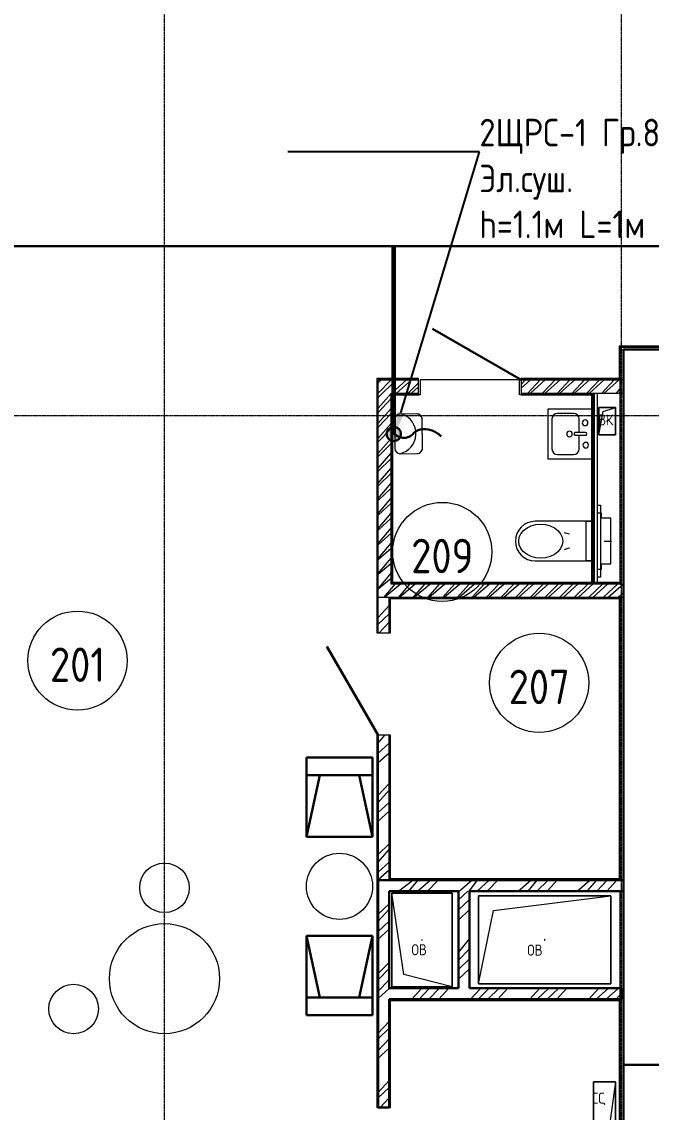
# Model space of a CAD drawing. Header units: millimetres. Extents: x -32 to 417638015, y -35 to 175284279.
# Drawn here: x 416887531 to 416893245, y 175233668 to 175243572 of the extents above; entities that cross this region are included whole.
import ezdxf
from ezdxf import colors
from ezdxf.entities.mleader import LeaderData, LeaderLine
from ezdxf.math import Vec2, Vec3

# ---------------------------------------------------------------- set-up
doc = ezdxf.new("R2010")
doc.units = ezdxf.units.MM
doc.linetypes.add('ADSK_Линия сетки', pattern=[25, 20, -2.5, 0, -2.5])
for name, color, linetype, lineweight in [('_ЭМ_гофра', 5, 'Continuous', 60), ('_ЭМ_ТХобщее_слой', 7, 'Continuous', 30), ('Аннотация', 7, 'Continuous', 18), ('Двери', 7, 'Continuous', 9), ('Обобщенные модели', 7, 'Continuous', 18), ('Оси', 253, 'Continuous', 9), ('Перекрытие', 7, 'Continuous', 18), ('Сантехника', 7, 'Continuous', 18), ('Стены внутренние', 7, 'Continuous', 18), ('Стены наружные', 7, 'Continuous', 18), ('Стены несущие', 7, 'Continuous', 30), ('Стены отделка', 7, 'Continuous', 30), ('Стены штриховка', 7, 'Continuous', 9), ('ТХ', 5, 'Continuous', 0), ('ШТРИХОВКА', 252, 'Continuous', 15), ('ЭМ_Лоток 1_2', 162, 'Continuous', 30), ('ЭОМ_Кабельный вывод', 1, 'Continuous', 35)]:
    doc.layers.add(name, color=color, linetype=linetype, lineweight=lineweight)
doc.layers.add('_ЭМ_Надписи', color=7, linetype='Continuous')
doc.layers.add('ЭОМ_Лотки рабочие', color=5, linetype='Continuous')
doc.layers.add('Линии', color=7, linetype='Continuous', lineweight=9, true_color=0x00a600)
doc.styles.add('GOST Common', font='GOST_Common.ttf', dxfattribs={"width": 0.9, "height": 349.9999999999996})
doc.styles.add('GOST Common_5', font='GOST_Common.ttf', dxfattribs={"width": 0.9, "height": 200})
doc.styles.add('ЭОМ', font='isocpeur.ttf', dxfattribs={"width": 0.85, "height": 250})
doc.linetypes.add('Cable in the tray', pattern='A,5,[130,ltypeshp.shx,S=1,R=0,X=0,Y=0],1.5,[130,ltypeshp.shx,S=1.5,R=90,X=0,Y=-1],1,[130,ltypeshp.shx,S=1,R=0,X=0.5,Y=0],5', length=12.5)
pattern_1 = [(45, (686.3573730537319, 338.699590410115), (-269.4076836320746, 269.4076836320746), []), (45, (776.1599730537273, 338.699590410115), (-269.4076836320746, 269.4076836320746), []), (45, (865.9625730537227, 338.699590410115), (-269.4076836320746, 269.4076836320746), []), (45, (955.7653730537277, 338.699590410115), (-269.4076836320746, 269.4076836320746), [])]

# ---------------------------------------------------------------- blocks, each defined once
blk = doc.blocks.new('Тх 2 этаж')
at = {"color": 252, "true_color": 0x939598}
for p, q in [((10664.31249466748, 2483.057586303155), (10664.31249466364, 3203.057586301293)), ((10664.31249466748, 2483.057586303155), (10664.31249466189, 3203.057586301293)), ((10664.31249466364, 3203.057586303039), (11264.31249466364, 3203.057586306881)), ((11264.31249466736, 2483.057586308743), (11264.31249466375, 3203.057586308743)), ((10664.31249466445, 3042.838342005794), (11264.31249466445, 3042.83834200725)), ((11264.31249466445, 3042.838342006842), (10664.31249466445, 3042.838342002418)), ((10664.31249466003, 2483.057586308743), (10785.78614057752, 3042.838342007424)), ((10664.31249466003, 2483.057586305018), (10785.78614057752, 3042.838342007424)), ((11264.31249466736, 2483.057586308743), (11142.83884874987, 3042.838342007424)), ((11264.31249466736, 2483.057586305018), (11142.83884874987, 3042.838342007424)), ((11264.31249466725, 2483.057586304087), (10664.31249466748, 2483.057586302224)), ((11264.31249466725, 2483.05758630723), (10664.31249466748, 2483.057586303737)), ((10664.31249466748, 1583.057586303155), (10664.31249466364, 863.057586305018)), ((10664.31249466748, 1583.057586303155), (10664.31249466189, 863.057586305018)), ((11264.31249466725, 1583.057586302224), (10664.31249466748, 1583.057586304087)), ((11264.31249466725, 1583.057586299081), (10664.31249466748, 1583.057586302573)), ((10664.31249466003, 1583.057586297567), (10785.78614057752, 1023.276830598887)), ((10664.31249466003, 1583.057586301293), (10785.78614057752, 1023.276830598887)), ((11264.31249466736, 1583.057586297567), (11142.83884874987, 1023.276830598887)), ((11264.31249466736, 1583.057586301293), (11142.83884874987, 1023.276830598887)), ((11264.31249466736, 1583.057586297567), (11264.31249466375, 863.0575862975675)), ((10664.31249466445, 1023.276830600516), (11264.31249466445, 1023.276830599061)), ((11264.31249466445, 1023.276830599469), (10664.31249466445, 1023.276830603892)), ((10664.31249466364, 863.0575863032718), (11264.31249466364, 863.0575862994301))]:
    blk.add_line(p, q, dxfattribs=at)
at = {"layer": 'ТХ', "color": 252, "true_color": 0x939598}
blk.add_lwpolyline([(11718.42798014666, 6014.842079618771), (11715.89274051995, 6274.624973366037, 0.414213562373095), (11665.40719103592, 6324.134662249126), (11512.5545637054, 6322.642962652317, 0.414213562373095), (11463.04487485212, 6272.157413168636), (11465.58011447883, 6012.37451942137, 0.414213562373095), (11516.0656639628, 5962.864830538281), (11668.91829126357, 5964.356530134799, 0.414213562373095)], format="xyb", close=True, dxfattribs=at)
at = {"layer": 'ТХ', "color": 252, "lineweight": 0, "true_color": 0x939598}
blk.add_circle((10964.31249466736, 2033.057586303155), 300, dxfattribs=at)
at = {"layer": 'ТХ', "color": 252, "true_color": 0x939598}
for centre, radius in [((9375.347108449088, 2019.475096422073), 225), ((9375.347108449088, 1194.475096422073), 500), ((8550.347108449088, 919.475096422073), 225)]:
    blk.add_circle(centre, radius, dxfattribs=at)
blk.add_arc((11470.4773064825, 6145.493144981854), 187.6203580277616, 283.2113227823537, 70.94240117705881, dxfattribs=at)
blk = doc.blocks.new('План 2 этажа')
h = blk.add_hatch()
h.set_pattern_fill('ANSI32', color=8, scale=10)
h.set_pattern_definition([(45, (686.3573730537319, 338.699590410115), (-67.35192090801866, 67.35192090801866), []), (45, (731.2586730537587, 338.699590410115), (-67.35192090801866, 67.35192090801866), [])])
h.paths.add_polyline_path([(5744.888112308632, 8838.69959040968), (5993.674766356125, 8838.69959040968), (5993.674766356125, 8958.69959040968), (5624.888112308632, 8958.69959040968), (5624.888112308632, 6983.783706244679), (7854.491762990248, 6983.783706244677), (7854.491762990248, 7103.783706244668), (7824.491762990307, 7103.783706244668), (5744.88811230869, 7103.783706244668)])
h.paths.add_polyline_path([(7824.491762990307, 8958.69959040968), (6923.674766356125, 8958.69959040968), (6923.674766356125, 8838.69959040968), (7824.491762990307, 8838.69959040968)], flags=17)
at = {"layer": 'Стены внутренние'}
h = blk.add_hatch(dxfattribs=at)
h.set_pattern_fill('ANSI34', color=8, scale=20, style=0)
h.set_pattern_definition(pattern_1)
h.paths.add_polyline_path([(5724.888112308632, 5730.199590410127), (5624.888112308632, 5730.199590410127), (5624.888112308632, 4414.756545947955), (5724.888112308632, 4414.756545947955)])
h.paths.add_polyline_path([(5724.888112308632, 6983.783706244679), (5624.888112308632, 6983.783706244679), (5624.888112308632, 6660.19959041009), (5724.888112308632, 6660.19959041009)])
at = {"layer": 'Стены внутренние', "lineweight": 9}
h = blk.add_hatch(dxfattribs=at)
h.set_pattern_fill('ANSI34', color=8, scale=20, style=0)
h.set_pattern_definition(pattern_1)
h.paths.add_polyline_path([(5724.88811230869, 889.7977801177267), (5724.88811230869, 1278.007889719643), (5624.888112308632, 1278.007889719643), (5624.888112308632, 889.7977801177267)])
h.paths.add_polyline_path([(5724.88811230869, 2348.007889719643), (5724.888112308632, 4414.756545947955), (5624.888112308632, 4414.756545947955), (5624.888112308632, 2348.007889719643)])
h = blk.add_hatch(dxfattribs=at)
h.set_pattern_fill('ANSI34', color=8, scale=20, style=0)
h.set_pattern_definition(pattern_1)
h.paths.add_polyline_path([(6104.748474000662, 4314.756545947909), (7839.491762990307, 4314.756545947909), (7839.491762990307, 4414.756545947955), (5724.888112308632, 4414.756545947955), (5724.888112308632, 4314.756545947909)])
h = blk.add_hatch(dxfattribs=at)
h.set_pattern_fill('ANSI34', color=8, scale=20, style=0)
h.set_pattern_definition(pattern_1)
h.paths.add_polyline_path([(6355.88811230869, 3432.69959041014), (6455.88811230869, 3432.69959041014), (6455.88811230869, 4314.756545947909), (6355.88811230869, 4314.756545947909), (6355.88811230869, 3714.278226971109)])
h = blk.add_hatch(dxfattribs=at)
h.set_pattern_fill('ANSI34', color=8, scale=20, style=0)
h.set_pattern_definition(pattern_1)
h.paths.add_polyline_path([(6104.748474000662, 3332.699590410092), (7839.491762990307, 3332.699590410092), (7839.491762990307, 3432.69959041014), (5724.888112308632, 3432.69959041014), (5724.888112308632, 3332.699590410092)])
at = {"layer": 'Двери', "color": 8, "lineweight": 30}
for p, q in [((6923.67476635612, 8958.699590410642), (6118.271140836593, 9423.699590410644)), ((5624.888112307673, 5730.19959041012), (5159.888112307669, 6535.603215929645))]:
    blk.add_line(p, q, dxfattribs=at)
at = {"layer": 'Линии', "color": 8}
for centre in [(6208.220419674879, 7396.050392208679), (2896.48008143506, 6408.426385408791), (7088.054988537682, 6206.815856357163)]:
    blk.add_circle(centre, 450.0000000000006, dxfattribs=at)
at = {"layer": 'Обобщенные модели', "color": 8}
for p, q in [((7630.443909307302, 8458.699590409653), (7630.443909307302, 8708.699590409657)), ((7630.443909307302, 8708.699590409657), (7780.443909307302, 8708.699590409657)), ((7780.443909307302, 8708.699590409657), (7630.443909307302, 8708.699590409657)), ((7630.443909307302, 8708.699590409657), (7630.443909307302, 8458.699590409653)), ((7630.443909307302, 8458.699590409653), (7667.943909307295, 8671.199590409655)), ((7667.943909307295, 8671.199590409655), (7780.443909307302, 8708.699590409657)), ((7780.443909307302, 8708.699590409657), (7780.443909307302, 8458.699590409653)), ((7780.443909307302, 8458.699590409653), (7780.443909307302, 8708.699590409657)), ((7780.443909307302, 8458.699590409653), (7630.443909307302, 8458.699590409653)), ((7630.443909307302, 8458.699590409653), (7780.443909307302, 8458.699590409653)), ((5748.888112308691, 4296.222674919012), (6298.888112308696, 4296.222674919008)), ((5748.888112308685, 3446.222674919012), (5748.888112308691, 4296.222674919012)), ((5858.888112308688, 3556.222674919004), (5748.888112308691, 4296.222674919012)), ((5748.888112308691, 4296.222674919012), (5748.888112308685, 3446.222674919012)), ((6298.888112308696, 4296.222674919008), (5748.888112308691, 4296.222674919012)), ((6298.888112308696, 4296.222674919008), (6298.888112308689, 3446.222674919008)), ((6298.888112308689, 3446.222674919008), (6298.888112308696, 4296.222674919008)), ((6538.404547418934, 3472.699590410121), (6538.404547418934, 4272.699590410126)), ((6538.404547418934, 4272.699590410126), (7738.404547418934, 4272.699590410126)), ((7738.404547418934, 4272.699590410126), (6538.404547418934, 4272.699590410126)), ((6538.404547418934, 4272.699590410126), (6538.404547418934, 3472.699590410121)), ((6671.73788075226, 4139.36625707679), (7738.404547418934, 4272.699590410126)), ((7738.404547418934, 4272.699590410126), (7738.404547418934, 3472.699590410121)), ((7738.404547418934, 3472.699590410121), (7738.404547418934, 4272.699590410126)), ((6538.404547418934, 3472.699590410121), (6671.73788075226, 4139.36625707679)), ((6298.888112308689, 3446.222674919008), (5858.888112308688, 3556.222674919004)), ((7738.404547418934, 3472.699590410121), (6538.404547418934, 3472.699590410121)), ((6538.404547418934, 3472.699590410121), (7738.404547418934, 3472.699590410121)), ((6298.888112308689, 3446.222674919008), (5748.888112308685, 3446.222674919012)), ((5748.888112308685, 3446.222674919012), (6298.888112308689, 3446.222674919008)), ((7581.357373053731, 2181.439942867619), (7581.357373053731, 2581.439942867624)), ((7581.357373053731, 2581.439942867624), (7781.357373053731, 2581.439942867624)), ((7781.357373053731, 2581.439942867624), (7581.357373053731, 2581.439942867624)), ((7581.357373053731, 2581.439942867624), (7581.357373053731, 2181.439942867619)), ((7781.357373053731, 2581.439942867624), (7731.357373053738, 2231.439942867621)), ((7781.357373053731, 2581.439942867624), (7781.357373053731, 2181.439942867619)), ((7781.357373053731, 2181.439942867619), (7781.357373053731, 2581.439942867624))]:
    blk.add_line(p, q, dxfattribs=at)
for centre, radius, start, end in [((7705.443909307302, 8583.699590409655), 2.500000000000002, 0, 180), ((7705.443909307302, 8583.699590409655), 2.500000000000002, 180, 0), ((7705.443909307302, 8583.699590409655), 2.499999999999999, 59.99999999998969, 165.0000000000055), ((7705.443909307302, 8583.699590409655), 2.500000000000002, 194.9999999999945, 270), ((7705.443909307302, 8583.699590409655), 2.499999999999998, 300.0000000000103, 0), ((6023.88811230869, 3871.222674919009), 2.500000000000002, 90, 270), ((6023.88811230869, 3871.222674919009), 2.499999999999999, 149.9999999999897, 255.0000000000056), ((6023.88811230869, 3871.222674919009), 2.500000000000002, 270, 90), ((6023.88811230869, 3871.222674919009), 2.499999999999998, 30.00000000001032, 90), ((6023.88811230869, 3871.222674919009), 2.500000000000002, 284.9999999999944, 0), ((7138.404547418933, 3872.699590410123), 2.500000000000002, 0, 180), ((7138.404547418933, 3872.699590410123), 2.500000000000002, 180, 0), ((7138.404547418933, 3872.699590410123), 2.499999999999999, 60.00000000000272, 165.0000000000055), ((7138.404547418933, 3872.699590410123), 2.500000000000002, 194.9999999999945, 270), ((7138.404547418933, 3872.699590410123), 2.499999999999998, 299.9999999999973, 0), ((7681.357373053732, 2381.439942867622), 2.500000000000002, 0, 180), ((7681.357373053732, 2381.439942867622), 2.499999999999998, 119.9999999999973, 180), ((7681.357373053732, 2381.439942867622), 2.500000000000002, 180, 0), ((7681.357373053732, 2381.439942867622), 2.499999999999999, 240.0000000000027, 345.0000000000056), ((7681.357373053732, 2381.439942867622), 2.500000000000002, 14.99999999999445, 90)]:
    blk.add_arc(centre, radius, start, end, dxfattribs=at)
at = {"layer": 'Оси', "color": 8, "linetype": 'ADSK_Линия сетки'}
for p, q in [((3685.922726092162, -4690.674102031652), (3685.922726092278, 44561.69804906179)), ((7835.922726092162, -4690.674102031659), (7835.92272609222, 22196.43260966978)), ((-9428.371165078948, 8633.699590409724), (56691.21025106532, 8633.69959040951))]:
    blk.add_line(p, q, dxfattribs=at)
at = {"layer": 'Перекрытие', "color": 8}
blk.add_line((6908.674766356125, 8958.69959040968), (6008.674766356125, 8958.69959040968), dxfattribs=at)
for points in [[(6008.674766356125, 8958.69959040968), (6008.674766356125, 8823.699590409684), (5993.674766356125, 8823.699590409684), (5993.674766356125, 8970.699590409677)], [(6923.674766356125, 8970.699590409677), (6923.674766356125, 8823.69959040968), (6908.674766356125, 8823.69959040968), (6908.674766356125, 8958.69959040968)]]:
    blk.add_lwpolyline(points, dxfattribs=at)
at = {"layer": 'Сантехника', "color": 8}
for p, q in [((7563.381946785573, 8692.441918495912), (7165.181946785558, 8692.441918495912)), ((7165.181946785558, 8692.441918495912), (7165.181946785558, 8242.441918495913)), ((7563.381946785572, 8692.441918495919), (7165.181946785568, 8692.441918495919)), ((7165.181946785568, 8692.441918495919), (7165.181946785568, 8242.441918495919)), ((7400.081946785561, 8654.341918495911), (7254.081946785557, 8654.341918495911)), ((7203.281946785558, 8603.541918495912), (7203.281946785558, 8331.341918495915)), ((7450.881946785553, 8480.14191849592), (7450.881946785553, 8603.54191849592)), ((7508.031946785556, 8480.14191849592), (7415.981946785555, 8480.14191849592)), ((7508.031946785556, 8454.74191849592), (7415.981946785555, 8454.74191849592)), ((7450.881946785555, 8331.341918495926), (7450.881946785555, 8454.74191849592)), ((7165.181946785558, 8242.441918495913), (7563.381946785573, 8242.441918495913)), ((7165.181946785568, 8242.441918495919), (7563.381946785572, 8242.441918495919)), ((7254.081946785555, 8280.541918495916), (7400.081946785545, 8280.541918495916)), ((7618.38194678551, 7821.78370624466), (7644.491762990247, 7821.78370624466)), ((7653.491762990226, 7749.283706244665), (7618.38194678551, 7749.283706244665)), ((7644.491762990247, 7821.78370624466), (7644.491762990244, 7166.783706244648)), ((7653.491762990226, 7702.283706244671), (7653.491762990226, 7749.283706244665)), ((7563.381946785541, 7674.283809021835), (7051.414992603382, 7674.283809021837)), ((7514.491762990238, 7314.283603363016), (7514.49176299024, 7674.283809126317)), ((7514.49176299024, 7674.283809126317), (7563.38194678554, 7674.283809126317)), ((7738.491762990246, 7702.283706244671), (7653.491762990226, 7702.283706244671)), ((7738.491762990245, 7286.283706349146), (7738.491762990246, 7702.283706244671)), ((7676.791762990257, 7494.283706244668), (7744.791762990257, 7494.283706244668)), ((7051.414992603379, 7314.283603467501), (7563.381946785543, 7314.283603467497)), ((7563.381946785539, 7314.283603363016), (7514.491762990238, 7314.283603363016)), ((7618.381946785512, 7239.283706349145), (7653.491762990228, 7239.283706349145)), ((7653.491762990228, 7286.283706349147), (7738.491762990245, 7286.283706349146)), ((7653.491762990228, 7239.283706349145), (7653.491762990228, 7286.283706349147)), ((7644.491762990244, 7166.783706244648), (7618.381946785511, 7166.783706244648))]:
    blk.add_line(p, q, dxfattribs=at)
at = {"layer": 'Сантехника', "color": 8, "flags": 128}
for points in [[(6901.991762990239, 7494.283706244672), (6907.006180553875, 7528.774451007901), (6921.797989409756, 7561.535685807893), (6945.625466496635, 7590.924625532775), (6977.293802618495, 7615.467586027215), (7015.21501516673, 7633.933880769546), (7057.487576198979, 7645.397532632854), (7101.991762990241, 7649.283706244671), (7146.495949781504, 7645.397532632853), (7188.768510813753, 7633.933880769545), (7226.689723361987, 7615.467586027214), (7258.358059483847, 7590.924625532773), (7282.185536570724, 7561.53568580789), (7296.977345426605, 7528.774451007897), (7301.991762990239, 7494.283706244669)], [(7362.268294658262, 7556.023108183088), (7326.849060990357, 7565.944401420064), (7318.219321304937, 7569.279301722322)], [(7301.991762990239, 7494.28370624467), (7296.977345426604, 7459.792961481441), (7282.185536570723, 7427.031726681448), (7258.358059483846, 7397.642786956566), (7226.689723361987, 7373.099826462126), (7188.768510813751, 7354.633531719795), (7146.495949781503, 7343.169879856488), (7101.99176299024, 7339.283706244671), (7057.487576198977, 7343.169879856488), (7015.215015166728, 7354.633531719795), (6977.293802618494, 7373.099826462126), (6945.625466496635, 7397.642786956567), (6921.797989409756, 7427.031726681449), (6907.006180553875, 7459.792961481441), (6901.991762990239, 7494.28370624467)], [(7318.219321304928, 7419.288110767031), (7359.619845235998, 7432.008245016116), (7362.268294658257, 7432.544304306265)]]:
    blk.add_lwpolyline(points, dxfattribs=at)
at = {"layer": 'Сантехника', "color": 8}
for centre, radius, start, end in [((7254.081946785557, 8603.541918495912), 50.79999999999976, 90, 180), ((7400.081946785561, 8603.541918495921), 50.79999999999228, 0, 90), ((7504.953153231561, 8569.04191849592), 25.40000000000022, 90, 270), ((7504.953153231561, 8569.04191849592), 25.40000000000019, 270, 90), ((7362.836545671918, 8467.441918495919), 25.39999999999977, 90, 270), ((7362.836545671918, 8467.441918495919), 25.39999999999978, 270, 90), ((7415.981946785555, 8467.441918495919), 12.69999999999997, 90, 270), ((7508.031946785556, 8467.441918495919), 12.7, 270, 90), ((7254.081946785555, 8331.341918495915), 50.79999999999804, 180, 270), ((7400.081946785545, 8331.341918495926), 50.80000000000864, 270, 0), ((7510.149877992873, 8365.841918495918), 25.40000000000013, 90, 270), ((7510.149877992873, 8365.841918495918), 25.40000000000011, 270, 90), ((7051.414992603381, 7494.283706192427), 180.0001028294098, 90, 270)]:
    blk.add_arc(centre, radius, start, end, dxfattribs=at)
at = {"layer": 'Стены наружные', "color": 8}
for p, q in [((5734.88811230869, 6660.19959041009), (5734.88811230869, 6973.783706244717)), ((5736.88811230869, 6660.19959041009), (5736.88811230869, 6971.783706244681)), ((5734.88811230869, 4424.756545947987), (5734.88811230869, 5730.199590410127)), ((5736.88811230869, 4426.756545948024), (5736.88811230869, 5730.199590410127))]:
    blk.add_line(p, q, dxfattribs=at)
at = {"layer": 'Стены несущие', "color": 8}
for p, q in [((8226.955205440463, 9233.699590410088), (7854.491762990248, 9233.699590410088)), ((7854.491762990248, 9233.699590410088), (7854.491762990248, 859.7977801176994)), ((7854.491762990248, 4414.756545947955), (5614.888112308632, 4414.756545947955)), ((5624.888112308632, 2348.007889719643), (5624.888112308632, 4414.756545947955)), ((5724.888112308632, 4314.756545947909), (6355.88811230869, 4314.756545947909)), ((5724.888112308749, 3432.69959041014), (5724.888112308632, 4314.756545947909)), ((6355.88811230869, 4314.756545947909), (6355.88811230869, 3432.69959041014)), ((6455.88811230869, 4314.756545947909), (7854.491762990248, 4314.756545947909)), ((6455.88811230869, 3432.69959041014), (6455.88811230869, 4314.756545947909)), ((6355.88811230869, 3432.69959041014), (5724.888112308632, 3432.69959041014)), ((7839.491762990248, 3432.69959041014), (6455.88811230869, 3432.69959041014)), ((7839.491762990248, 3332.699590410092), (7839.491762990248, 3432.69959041014)), ((5724.888112308632, 3332.699590410092), (7839.491762990248, 3332.699590410092)), ((5724.888112308749, 3322.6995904102), (5724.888112308749, 3332.699590410092)), ((5724.88811230869, 2348.007889719643), (5724.888112308632, 3322.69959041013)), ((7854.491762990248, 2736.931186210665), (8695.496877362544, 2736.931186210665)), ((5624.888112308632, 2348.007889719643), (5724.88811230869, 2348.007889719643))]:
    blk.add_line(p, q, dxfattribs=at)
at = {"layer": 'Стены отделка', "color": 8, "lineweight": 9}
for p, q in [((7812.491762990307, 9263.699590410113), (7812.491762990307, 8970.699590409677)), ((8256.955205440405, 9265.69959041008), (7814.491762990248, 9265.69959041008)), ((8246.955205440463, 9253.69959041008), (7824.491762990307, 9253.69959041008)), ((7824.491762990307, 7103.783706244668), (7824.491762990307, 9253.69959041008)), ((7824.491762990307, 9233.699590410088), (7854.491762990248, 9233.699590410088)), ((5612.888112308632, 8968.699590409713), (5612.888112308632, 6660.19959041009)), ((5993.674766356125, 8970.699590409677), (5614.88811230869, 8970.699590409677)), ((7812.491762990307, 8970.699590409677), (6923.674766356125, 8970.699590409677)), ((7854.491762990248, 8958.69959040968), (7814.491762990248, 8958.69959040968)), ((6923.674766356125, 8838.69959040968), (7854.491762990248, 8838.69959040968)), ((6923.674766356125, 8832.69959040968), (7578.38194678555, 8832.69959040968)), ((6923.674766356125, 8823.69959040968), (7578.38194678555, 8823.69959040968)), ((7563.38194678555, 8832.69959040968), (7563.38194678555, 7114.283706244641)), ((7578.38194678555, 7103.783706244668), (7578.38194678555, 8832.69959040968)), ((7618.38194678555, 7103.783706244668), (7618.38194678555, 8808.69959040968)), ((7824.491762990307, 7103.783706244668), (5744.88811230869, 7103.783706244668)), ((7824.491762990307, 7109.783706244668), (5750.88811230869, 7109.783706244668)), ((7824.491762990307, 7118.783706244668), (5759.88811230869, 7118.783706244668)), ((7563.38194678555, 7114.283706244641), (7578.38194678555, 7114.283706244641)), ((5624.888112308632, 6983.783706244679), (7854.491762990248, 6983.783706244677)), ((5736.88811230869, 6971.783706244681), (7812.491762990307, 6971.783706244681)), ((7812.491762990307, 6971.783706244681), (7812.491762990307, 4426.756545947953)), ((7824.491762990307, 4414.756545947955), (7824.491762990307, 6983.783706244677)), ((5612.888112308632, 6660.19959041009), (5736.88811230869, 6660.19959041009)), ((5736.88811230869, 5730.199590410127), (5612.888112308632, 5730.199590410127)), ((5612.888112308632, 5730.199590410127), (5612.888112308632, 2348.007889719643)), ((7812.491762990307, 4426.756545947953), (5736.88811230869, 4426.756545948024)), ((7824.491762990248, 859.7977801176994), (7824.491762990307, 4314.756545947911)), ((5724.888112308749, 3322.6995904102), (5724.888112308632, 3322.69959041013)), ((5736.88811230869, 3320.699590410096), (7812.491762990307, 3320.699590410096)), ((5736.88811230869, 2348.007889719643), (5736.88811230869, 3320.699590410096)), ((7812.491762990307, 3320.699590410096), (7812.491762990248, 901.797780117724)), ((5612.888112308632, 2348.007889719643), (5624.888112308632, 2348.007889719643)), ((5724.88811230869, 2348.007889719643), (5736.88811230869, 2348.007889719643))]:
    blk.add_line(p, q, dxfattribs=at)
for points in [[(5744.88811230869, 7103.783706244735), (5744.888112308632, 8838.69959040968), (5993.674766356125, 8838.69959040968)], [(5750.88811230869, 7109.783706244668), (5750.888112308632, 8832.69959040968), (5993.674766356125, 8832.69959040968)], [(5759.88811230869, 7118.783706244668), (5759.888112308632, 8823.69959040968), (5993.674766356125, 8823.69959040968)]]:
    blk.add_lwpolyline(points, dxfattribs=at)
at = {"layer": 'Стены штриховка', "color": 8}
for p, q in [((7814.491762990248, 9265.69959041008), (7812.491762990307, 9265.69959041008)), ((7812.491762990307, 9265.69959041008), (7812.491762990307, 9263.699590410113)), ((8258.955205440463, 9263.699590410113), (7812.491762990307, 9263.699590410113)), ((7814.491762990248, 9265.69959041008), (7814.491762990248, 8968.699590409644)), ((5614.88811230869, 8970.699590409677), (5612.888112308632, 8970.699590409677)), ((5612.888112308632, 8970.699590409677), (5612.888112308632, 8968.699590409713)), ((5993.674766356125, 8968.699590409713), (5612.888112308632, 8968.699590409713)), ((5614.88811230869, 8970.699590409677), (5614.888112308632, 6660.19959041009)), ((7814.491762990248, 8968.699590409644), (6923.674766356125, 8968.699590409713)), ((6923.674766356125, 8958.69959040968), (7814.491762990248, 8958.69959040968)), ((7572.38194678555, 7114.283706244641), (7572.38194678555, 8832.69959040968)), ((7591.38194678555, 7103.783706244668), (7591.38194678555, 8838.69959040968)), ((7618.38194678555, 8633.699590409666), (7618.38194678555, 8838.69959040968)), ((7824.491762990307, 7103.783706244668), (7854.491762990248, 7103.783706244668)), ((5724.888112308632, 6660.19959041009), (5724.888112308632, 6983.783706244679)), ((7814.49176299019, 6973.783706244646), (5734.88811230869, 6973.783706244717)), ((7814.491762990248, 6973.783706244646), (7814.491762990248, 4424.756545947987)), ((5614.88811230869, 5730.199590410127), (5614.888112308632, 2348.007889719643)), ((5624.888112308632, 5730.199590410127), (5624.888112308632, 4414.756545947955)), ((5724.888112308632, 4414.756545947955), (5724.888112308632, 5730.199590410127)), ((7814.491762990248, 4424.756545947987), (5734.88811230869, 4424.756545947987)), ((5734.888112308632, 3322.69959041013), (7814.491762990248, 3322.69959041013)), ((5734.888112308632, 2348.007889719643), (5734.888112308632, 3322.69959041013)), ((7814.491762990248, 3322.69959041013), (7814.491762990248, 901.797780117724))]:
    blk.add_line(p, q, dxfattribs=at)
blk.add_lwpolyline([(5624.888112308632, 6660.19959041009), (5624.888112308632, 8958.69959040968), (5993.674766356125, 8958.69959040968)], dxfattribs=at)
at = {"layer": 'ЭОМ_Лотки рабочие'}
blk.add_blockref('Тх 2 этаж', (-5689.424382357276, 2325.175952200887), dxfattribs=at)
at = {"layer": 'Аннотация', "color": 8, "char_height": 100, "attachment_point": 1, "line_spacing_factor": 1.022765581104984, "style": 'GOST Common_5'}
for s, insert, width in [('\\pxt3.6,7.2,10.8,14.4,18,21.6,25.2,28.8,32.4,36,39.6,43.2,46.8,50.4,54,57.6,61.2,64.8,68.4,72,75.6,79.2,82.8,86.4,90,93.6,97.2,100.8,104.4,108,111.6,115.2;{ВК}', (7623.196159519721, 8644.85856071211), 156.348), ('\\pxt3.6,7.2,10.8,14.4,18,21.6,25.2,28.8,32.4,36,39.6,43.2,46.8,50.4,54,57.6,61.2,64.8,68.4,72,75.6,79.2,82.8,86.4,90,93.6,97.2,100.8,104.4,108,111.6,115.2;{ОВ}', (5928.450238780468, 3832.432176049165), 156.348), ('\\pxt3.6,7.2,10.8,14.4,18,21.6,25.2,28.8,32.4,36,39.6,43.2,46.8,50.4,54,57.6,61.2,64.8,68.4,72,75.6,79.2,82.8,86.4,90,93.6,97.2,100.8,104.4,108,111.6,115.2;{ОВ}', (6979.240869056375, 3828.596742108027), 156.348), ('\\pxt3.6,7.2,10.8,14.4,18,21.6,25.2,28.8,32.4,36,39.6,43.2,46.8,50.4,54,57.6,61.2,64.8,68.4,72,75.6,79.2,82.8,86.4,90,93.6,97.2,100.8,104.4,108,111.6,115.2;{СС}', (7566.896087648522, 2484.454379508929), 138.168)]:
    blk.add_mtext(s, dxfattribs=dict(at, insert=insert, width=width))
at = {"layer": 'Аннотация', "color": 8, "lineweight": 9, "char_height": 312.5000000000001, "width": 520.2111192702771, "attachment_point": 5, "line_spacing_factor": 1.022765581104984, "style": 'GOST Common'}
for s, insert in [('209', (6208.220419674879, 7359.102271949931)), ('201', (2896.48008143506, 6371.478265150043)), ('207', (7088.054988537682, 6169.867736098415))]:
    blk.add_mtext(s, dxfattribs=dict(at, insert=insert))
blk = doc.blocks.new('_ЭМ_ТХ2_2ЭТАЖнов')
at = {"color": 252, "true_color": 0x939598}
for p, q in [((10788.96538621842, 4474.533948094337), (10788.96538621458, 5194.533948092474)), ((10788.96538621842, 4474.533948094337), (10788.96538621283, 5194.533948092474)), ((10788.96538621464, 5194.53394809422), (11388.96538621464, 5194.533948098062)), ((11388.9653862183, 4474.533948099925), (11388.9653862147, 5194.533948099925)), ((10788.96538621545, 5034.314703796976), (11388.96538621539, 5034.314703798431)), ((11388.96538621539, 5034.314703798023), (10788.96538621545, 5034.3147037936)), ((10788.96538621097, 4474.533948099925), (10910.43903212846, 5034.314703798605)), ((10788.96538621097, 4474.533948096199), (10910.43903212846, 5034.314703798605)), ((11388.9653862183, 4474.533948099925), (11267.49174030081, 5034.314703798605)), ((11388.9653862183, 4474.533948096199), (11267.49174030081, 5034.314703798605)), ((11388.96538621825, 4474.533948095268), (10788.96538621842, 4474.533948093405)), ((11388.96538621825, 4474.533948098411), (10788.96538621842, 4474.533948094919)), ((10788.96538621842, 3574.533948094337), (10788.96538621458, 2854.5339480962)), ((10788.96538621842, 3574.533948094337), (10788.96538621283, 2854.5339480962)), ((11388.96538621825, 3574.533948093405), (10788.96538621842, 3574.533948095268)), ((11388.96538621825, 3574.533948090262), (10788.96538621842, 3574.533948093755)), ((10788.96538621097, 3574.533948088749), (10910.43903212846, 3014.753192390068)), ((10788.96538621097, 3574.533948092474), (10910.43903212846, 3014.753192390068)), ((11388.9653862183, 3574.533948088749), (11267.49174030081, 3014.753192390068)), ((11388.9653862183, 3574.533948092474), (11267.49174030081, 3014.753192390068)), ((11388.9653862183, 3574.533948088749), (11388.9653862147, 2854.533948088749)), ((10788.96538621545, 3014.753192391698), (11388.96538621539, 3014.753192390242)), ((11388.96538621539, 3014.75319239065), (10788.96538621545, 3014.753192395074)), ((10788.96538621464, 2854.533948094454), (11388.96538621464, 2854.533948090611))]:
    blk.add_line(p, q, dxfattribs=at)
at = {"layer": 'ТХ', "color": 252, "true_color": 0x939598}
blk.add_lwpolyline([(11843.08087169762, 8006.318441409985), (11840.5456320709, 8266.101335157218, 0.414213562373095), (11790.06008258692, 8315.61102404031), (11637.20745525636, 8314.11932444351, 0.414213562373095), (11587.69776640306, 8263.633774959822), (11590.23300602979, 8003.850881212589, 0.414213562373095), (11640.71855551377, 7954.341192329497), (11793.57118281453, 7955.832891926006, 0.414213562373095)], format="xyb", close=True, dxfattribs=at)
at = {"layer": 'ТХ', "color": 252, "lineweight": 0, "true_color": 0x939598}
blk.add_circle((11088.9653862183, 4024.533948094337), 300, dxfattribs=at)
at = {"layer": 'ТХ', "color": 252, "true_color": 0x939598}
for centre, radius in [((9500.000000000058, 4010.951458213254), 225), ((9500.000000000058, 3185.951458213254), 500), ((8675.000000000058, 2910.951458213254), 225)]:
    blk.add_circle(centre, radius, dxfattribs=at)
blk.add_arc((11595.13019803345, 8136.969506773043), 187.6203580277616, 283.2113227835516, 70.94240117639345, dxfattribs=at)
blk = doc.blocks.new('*U767')
at = {"lineweight": -2}
h = blk.add_hatch(color=0, dxfattribs=at)
h.dxf.hatch_style = 1
edge = h.paths.add_edge_path()
edge.add_arc((0, 0), 64.99999999999999, 0, 360)
at = {"color": 0, "lineweight": -2}
blk.add_lwpolyline([(0, 0, -0.08936249028699324), (-56.97456346954949, -29.41709668970263, -0.1054592248489479), (-111.2652997080294, -34.2193553929513, -0.1873399643475958), (-171.9810262243399, -1.654433486256588, 0.1592570552632497), (-240.558377878956, 40.09204580356246, 0.1381598355351745), (-336.7434551163078, 35.89434097772137, 0.1214254163346998), (-429.1684163067308, -22.03386083686538)], format="xyb", dxfattribs=at)
blk.add_circle((0, 0), 64.99999999999999, dxfattribs=at)
at = {"color": 7, "style": 'GOST Common', "width": 0.9}
blk.add_attdef('ОБОРУДОВАНИЕ', (25.45192302420901, 114.7032888709673), '', height=250, dxfattribs=at)

msp = doc.modelspace()

# ---------------------------------------------------------------- block references
at = {"layer": 'ШТРИХОВКА'}
msp.add_blockref('План 2 этажа', (416885140.0062945, 175231360.8653707), dxfattribs=at)

# ---------------------------------------------------------------- next in the draw order: linework, layer by layer
at = {"layer": '_ЭМ_гофра', "linetype": 'ByBlock', "elevation": 128.5292663053444}
msp.add_lwpolyline([(416890907.3805414, 175239828.3072892), (416890907.3805414, 175241535.2944958)], dxfattribs=at)
at = {"layer": 'ЭМ_Лоток 1_2', "linetype": 'Cable in the tray', "ltscale": 50}
msp.add_lwpolyline([(416886099.0715888, 175254549.0820753), (416886099.0715888, 175241535.2944958), (416933923.3663307, 175241535.2944958)], dxfattribs=at)

# ---------------------------------------------------------------- next in the draw order: block references
at = {"layer": '_ЭМ_ТХобщее_слой', "lineweight": 50}
msp.add_blockref('_ЭМ_ТХ2_2ЭТАЖнов', (416879325.9290206, 175231694.5649611), dxfattribs=at)
at = {"layer": 'ЭОМ_Кабельный вывод', "lineweight": 30, "xscale": -1}
msp.add_blockref('*U767', (416890907.3805414, 175239828.3072892, 128.5292663053444), dxfattribs=at)

# ---------------------------------------------------------------- next in the draw order: leaders
at = {"layer": '_ЭМ_Надписи', "color": 7, "ltscale": 5}
ml = msp.add_multileader_mtext('Standard', dxfattribs=at)
ml.set_content('{\\fGOST Common|b0|i0|c204|p34;\\W0.9;\\C256;2ЩРС-1\\fISOCPEUR|b0|i0|c204|p34;\\W0.85; Гр.8\\PЭл.суш.\\P\\fGOST Common|b0|i0|c0|p34;\\W0.9;h=\\fGOST Common|b0|i0|c204|p34;1\\fGOST Common|b0|i0|c0|p34;.\\fGOST Common|b0|i0|c204|p34;1м \\fGOST Common|b0|i0|c0|p34;L=1\\fGOST Common|b0|i0|c204|p34;м}', color=1, style='ЭОМ')
ml.set_leader_properties()
ml.build(insert=Vec2(0, 0))
ml.multileader.update_dxf_attribs({"text_left_attachment_type": 6, "text_right_attachment_type": 6, "dogleg_length": 0, "arrow_head_size": 200})
ctx = ml.context
ctx.base_point, ctx.char_height, ctx.arrow_head_size, ctx.landing_gap_size, ctx.plane_origin = Vec3(416891684.6633393, 175242390.7634736), 250, 200, 0, Vec3(416866029.1823558, 175255607.2365118)
ctx.left_attachment, ctx.right_attachment = 6, 6
notes = []
notes.append((ctx, [(0, (1, 1, 0), (416891684.6633393, 175242390.7634736), (1, 0), 0, [(0, [(416890914.8944068, 175239828.3072892)], 0, [])])]))
ctx.mtext.insert, ctx.mtext.width, ctx.mtext.defined_height, ctx.mtext.flow_direction = Vec3(416891684.6633393, 175242690.7634736), 2835.497354057775, 545.6159617257083, 5
for ctx, leaders in notes:
    for number, flags, end, landing, length, lines in leaders:
        leader = LeaderData()
        leader.index, (leader.has_last_leader_line, leader.has_dogleg_vector, leader.attachment_direction) = number, flags
        leader.last_leader_point, leader.dogleg_vector, leader.dogleg_length = Vec3(end), Vec3(landing), length
        for number, points, colour, breaks in lines:
            line = LeaderLine()
            line.index, line.vertices, line.color, line.breaks = number, Vec3.list(points), colors.encode_raw_color(colour), breaks
            leader.lines.append(line)
        ctx.leaders.append(leader)

doc.saveas('drawing.dxf')
